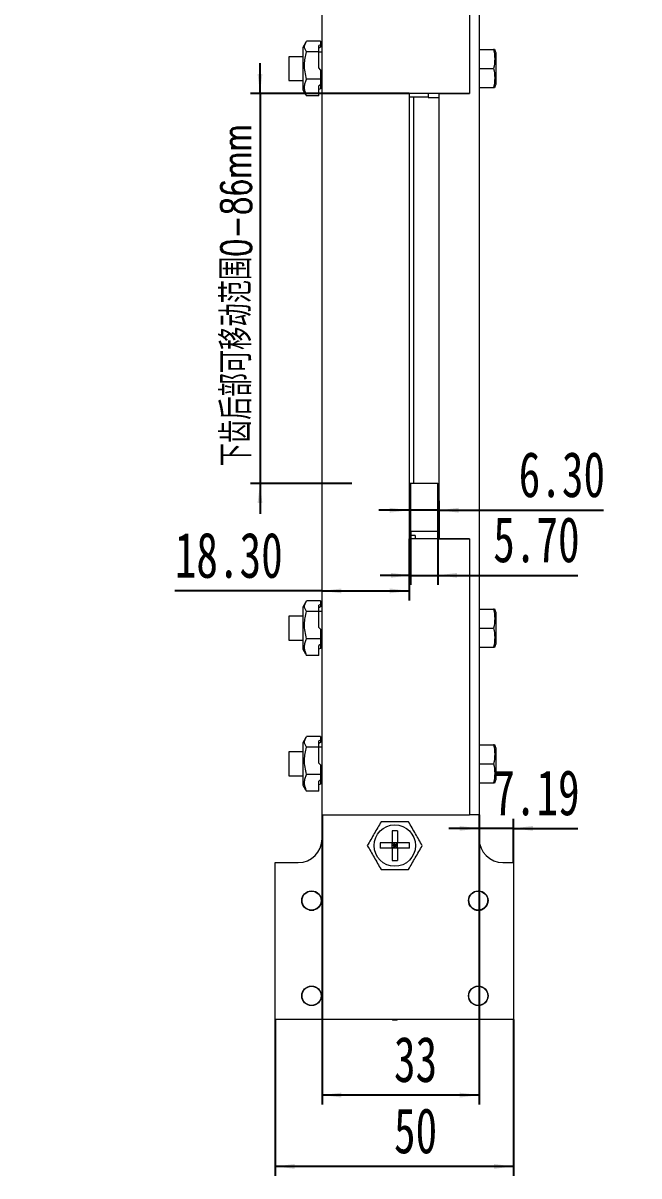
# Model space of a CAD drawing. Header units: millimetres. Extents: x 0 to 841, y 0 to 594.
# Drawn here: x 472 to 601.3, y 135.7 to 377.7 of the extents above; entities that cross this region are included whole.
import ezdxf

# ---------------------------------------------------------------- set-up
doc = ezdxf.new("R2010")
doc.units = ezdxf.units.MM
doc.layers.add('10', color=7, linetype='Continuous')
doc.styles.add('SLDTEXTSTYLE0', font='TXT', dxfattribs={"width": 0.7, "bigfont": 'bigfont'})
doc.styles.add('SLDTEXTSTYLE4', font='TXT', dxfattribs={"width": 0.7})
doc.dimstyles.new('SLDDIMSTYLE0', dxfattribs={"dimtxt": 10.15752, "dimasz": 4.08, "dimexe": 0, "dimexo": 0.0625, "dimgap": 2.53938, "dimtad": 2, "dimrnd": 1e-09, "dimzin": 12, "dimdsep": 46, "dimtxsty": 'SLDTEXTSTYLE4', "dimsah": 1, "dimcen": 0.09, "dimadec": 0, "dimazin": 3, "dimtfac": 1, "dimtofl": 0, "dimtmove": 0, "dimatfit": 3, "dimfxl": 1, "dimfrac": 2, "dimtolj": 1, "dimtzin": 12, "dimarcsym": 0})
doc.dimstyles.new('SLDDIMSTYLE10', dxfattribs={"dimtxt": 10.15752, "dimasz": 4.08, "dimexe": 0, "dimexo": 0.0625, "dimgap": 2.53938, "dimtad": 2, "dimrnd": 1e-09, "dimzin": 4, "dimdsep": 46, "dimtxsty": 'SLDTEXTSTYLE4', "dimsah": 1, "dimcen": 0.09, "dimadec": 0, "dimazin": 1, "dimtfac": 1, "dimtmove": 0, "dimatfit": 0, "dimfxl": 1, "dimfrac": 2, "dimtolj": 1, "dimtzin": 12, "dimarcsym": 0})
doc.dimstyles.new('SLDDIMSTYLE11', dxfattribs={"dimtxt": 6.77168, "dimasz": 4.08, "dimexe": 0, "dimexo": 0.0625, "dimgap": 1.69292, "dimtad": 2, "dimrnd": 1e-09, "dimzin": 12, "dimdsep": 46, "dimtxsty": 'SLDTEXTSTYLE4', "dimsah": 1, "dimcen": 0.09, "dimadec": 0, "dimazin": 3, "dimtfac": 1, "dimtmove": 0, "dimatfit": 0, "dimfxl": 1, "dimfrac": 2, "dimtolj": 1, "dimtzin": 12, "dimarcsym": 0})
doc.dimstyles.new('SLDDIMSTYLE3', dxfattribs={"dimtxt": 3.5, "dimasz": 4.08, "dimexe": 0, "dimexo": 0.0625, "dimgap": 0.875, "dimtad": 2, "dimdec": 4, "dimzin": 12, "dimdsep": 46, "dimtxsty": 'SLDTEXTSTYLE4', "dimsah": 1, "dimcen": 0.09, "dimazin": 3, "dimtfac": 1, "dimtofl": 0, "dimtmove": 0, "dimatfit": 3, "dimfxl": 1, "dimfrac": 2, "dimtolj": 1, "dimtzin": 12, "dimarcsym": 0})
doc.dimstyles.new('SLDDIMSTYLE4', dxfattribs={"dimtxt": 10.15752, "dimasz": 4.08, "dimexe": 0, "dimexo": 0.0625, "dimgap": 2.53938, "dimtad": 2, "dimrnd": 1e-09, "dimzin": 4, "dimdsep": 46, "dimtxsty": 'SLDTEXTSTYLE4', "dimsah": 1, "dimcen": 0.09, "dimadec": 0, "dimazin": 1, "dimtfac": 1, "dimtofl": 0, "dimtmove": 0, "dimatfit": 3, "dimfxl": 1, "dimfrac": 2, "dimtolj": 1, "dimtzin": 12, "dimarcsym": 0})
doc.dimstyles.new('SLDDIMSTYLE7', dxfattribs={"dimtxt": 10.15752, "dimasz": 4.08, "dimexe": 0, "dimexo": 0.0625, "dimgap": 2.53938, "dimtad": 2, "dimrnd": 1e-09, "dimzin": 12, "dimdsep": 46, "dimtxsty": 'SLDTEXTSTYLE4', "dimsah": 1, "dimcen": 0.09, "dimadec": 0, "dimazin": 3, "dimtfac": 1, "dimtmove": 0, "dimatfit": 0, "dimfxl": 1, "dimfrac": 2, "dimtolj": 1, "dimtzin": 12, "dimarcsym": 0})

# ---------------------------------------------------------------- blocks, each defined once
blk = doc.blocks.new('_D_4')
at = {"layer": '10'}
blk.add_line((382.76, 400.58), (382.56, 419.09), dxfattribs=at)
for start, end in [(90.6146, 106.2261), (5, 90.6146), (349.3885, 5)]:
    blk.add_arc((382.83, 393.9), 23.19, start, end, dxfattribs=at)
for points in [[(382.59, 417.09), (378.48, 417.2), (378.57, 416.18)], [(405.94, 395.92), (405.43, 391.84), (406.45, 391.84)]]:
    blk.add_solid(points, dxfattribs=at)
at = {"layer": '10', "insert": (385.91, 426.75), "char_height": 3.5, "attachment_point": 1, "rotation": 321.7471, "style": 'SLDTEXTSTYLE0'}
blk.add_mtext('\\M+18FE3齿\\M+189C2转\\M+1939E\\M+18A70\\M+1937880\\M+1818B-95\\M+1818B', dxfattribs=at)
blk = doc.blocks.new('_D_15')
at = {"layer": '10'}
for p, q in [((524.97, 168.47), (524.97, 135.65)), ((574.97, 168.47), (574.97, 135.65)), ((574.97, 137.65), (524.97, 137.65))]:
    blk.add_line(p, q, dxfattribs=at)
for points in [[(524.97, 137.65), (529.05, 137.15), (529.05, 138.16)], [(574.97, 137.65), (570.89, 138.16), (570.89, 137.15)]]:
    blk.add_solid(points, dxfattribs=at)
at = {"layer": '10', "insert": (549.89, 149.93), "char_height": 9.525, "attachment_point": 1, "style": 'SLDTEXTSTYLE4'}
blk.add_mtext('50', dxfattribs=at)
blk = doc.blocks.new('_D_16')
at = {"layer": '10'}
for p, q in [((534.78, 211.44), (534.78, 150.63)), ((567.78, 211.44), (567.78, 150.63)), ((567.78, 152.63), (534.78, 152.63))]:
    blk.add_line(p, q, dxfattribs=at)
for points in [[(534.78, 152.63), (538.86, 152.12), (538.86, 153.14)], [(567.78, 152.63), (563.7, 153.14), (563.7, 152.12)]]:
    blk.add_solid(points, dxfattribs=at)
at = {"layer": '10', "insert": (549.89, 164.91), "char_height": 9.525, "attachment_point": 1, "style": 'SLDTEXTSTYLE4'}
blk.add_mtext('33', dxfattribs=at)
blk = doc.blocks.new('_D_17')
at = {"layer": '10'}
for p, q in [((567.78, 211.44), (567.78, 206.63)), ((574.97, 201.44), (574.97, 210.63)), ((567.78, 208.63), (561.43, 208.63)), ((574.97, 208.63), (567.78, 208.63)), ((574.97, 208.63), (588.51, 208.63))]:
    blk.add_line(p, q, dxfattribs=at)
for points in [[(567.78, 208.63), (563.7, 209.14), (563.7, 208.12)], [(574.97, 208.63), (579.05, 208.12), (579.05, 209.14)]]:
    blk.add_solid(points, dxfattribs=at)
at = {"layer": '10', "insert": (570.73, 220.91), "char_height": 9.525, "attachment_point": 1, "style": 'SLDTEXTSTYLE4'}
blk.add_mtext('7.19', dxfattribs=at)
blk = doc.blocks.new('_D_18')
at = {"layer": '10'}
for p, q in [((559.38, 269.42), (559.38, 277.43)), ((553.08, 275.43), (546.73, 275.43)), ((559.38, 275.43), (553.08, 275.43)), ((559.38, 275.43), (593.86, 275.43))]:
    blk.add_line(p, q, dxfattribs=at)
for points in [[(553.08, 275.43), (549, 275.94), (549, 274.92)], [(559.38, 275.43), (563.46, 274.92), (563.46, 275.94)]]:
    blk.add_solid(points, dxfattribs=at)
at = {"layer": '10', "insert": (576.08, 287.71), "char_height": 9.525, "attachment_point": 1, "style": 'SLDTEXTSTYLE4'}
blk.add_mtext('6.30', dxfattribs=at)
blk = doc.blocks.new('_D_19')
at = {"layer": '10'}
for p, q in [((553.08, 269.42), (553.08, 256.49)), ((534.78, 258.49), (503.86, 258.49)), ((534.78, 258.49), (553.08, 258.49))]:
    blk.add_line(p, q, dxfattribs=at)
for points in [[(534.78, 258.49), (538.86, 257.98), (538.86, 259)], [(553.08, 258.49), (549, 259), (549, 257.98)]]:
    blk.add_solid(points, dxfattribs=at)
at = {"layer": '10', "insert": (503.86, 270.77), "char_height": 9.525, "attachment_point": 1, "style": 'SLDTEXTSTYLE4'}
blk.add_mtext('18.30', dxfattribs=at)
blk = doc.blocks.new('_D_20')
at = {"layer": '10'}
for p, q in [((553.37, 271.03), (553.37, 259.76)), ((559.07, 271.03), (559.07, 259.76)), ((553.37, 261.76), (547.02, 261.76)), ((553.37, 261.76), (559.07, 261.76)), ((559.07, 261.76), (588.51, 261.76))]:
    blk.add_line(p, q, dxfattribs=at)
for points in [[(553.37, 261.76), (549.29, 262.27), (549.29, 261.26)], [(559.07, 261.76), (563.15, 261.26), (563.15, 262.27)]]:
    blk.add_solid(points, dxfattribs=at)
at = {"layer": '10', "insert": (570.73, 274.04), "char_height": 9.525, "attachment_point": 1, "style": 'SLDTEXTSTYLE4'}
blk.add_mtext('5.70', dxfattribs=at)
blk = doc.blocks.new('_D_21')
at = {"layer": '10'}
for p, q in [((521.76, 362.96), (521.76, 369.31)), ((553.08, 362.96), (519.76, 362.96)), ((521.76, 362.96), (521.76, 281.03)), ((541.07, 281.03), (519.76, 281.03)), ((521.76, 281.03), (521.76, 274.68))]:
    blk.add_line(p, q, dxfattribs=at)
for points in [[(521.76, 362.96), (522.27, 367.04), (521.25, 367.04)], [(521.76, 281.03), (521.25, 276.95), (522.27, 276.95)]]:
    blk.add_solid(points, dxfattribs=at)
at = {"layer": '10', "insert": (513.57, 284.64), "char_height": 6.35, "attachment_point": 1, "rotation": 90, "style": 'SLDTEXTSTYLE0'}
blk.add_mtext('\\M+189BA齿\\M+18D40\\M+19594\\M+189C2\\M+188DA动\\M+1E497围0-86mm', dxfattribs=at)

msp = doc.modelspace()

# ---------------------------------------------------------------- linework, layer by layer
at = {"color": 7, "linetype": 'Continuous', "lineweight": 15}
for p, q in [((534.78175, 211.44417), (534.78175, 400.55087)), ((565.78175, 400.55087), (565.78175, 362.96026)), ((567.78175, 400.55087), (567.78175, 211.44417)), ((531.34342, 373.57451), (530.78175, 372.60167)), ((534.48175, 373.88607), (531.55164, 373.88607)), ((534.48175, 373.11997), (534.08175, 372.97708)), ((534.08175, 371.67454), (534.08175, 372.97708)), ((534.48175, 373.88607), (534.48175, 373.11997)), ((534.48175, 373.11997), (534.48175, 372.66917)), ((530.78175, 370.66166), (527.78175, 370.66166)), ((527.78175, 370.66166), (527.78175, 365.66167)), ((530.78175, 372.60167), (530.78175, 366.46093)), ((534.08175, 371.67454), (531.55164, 371.67454)), ((534.48175, 372.66917), (534.08175, 372.44219)), ((534.08175, 368.30299), (534.08175, 371.67454)), ((534.78175, 371.64167), (534.08175, 371.64167)), ((567.78175, 372.16166), (570.81994, 372.16166)), ((571.28175, 371.51166), (571.04517, 372.16166)), ((571.28175, 371.51166), (571.28175, 364.81167)), ((534.48175, 367.93312), (534.08175, 368.30299)), ((567.78175, 368.16166), (570.81994, 368.16166)), ((527.78175, 365.66167), (530.78175, 365.66167)), ((530.78175, 366.46093), (530.78175, 363.72166)), ((534.48175, 365.95013), (531.55164, 365.95013)), ((534.48175, 367.93312), (534.48175, 365.95013)), ((534.48175, 365.95013), (534.48175, 364.73323)), ((530.78175, 363.72166), (531.34342, 362.74882)), ((534.48175, 364.73323), (534.08175, 364.50625)), ((534.08175, 362.43726), (534.08175, 364.50625)), ((534.48175, 363.88269), (534.08175, 363.7398)), ((534.39086, 364.68166), (534.78175, 364.68166)), ((534.48175, 364.68166), (534.48175, 363.88269)), ((567.78175, 364.16166), (570.81994, 364.16166)), ((571.04517, 364.16166), (571.28175, 364.81167)), ((534.08175, 362.43726), (531.55164, 362.43726)), ((565.78175, 362.96026), (553.08175, 362.96026)), ((553.08175, 362.96026), (553.08175, 269.4156)), ((557.0654, 362.15769), (553.08175, 362.15769)), ((554.0654, 281.03245), (554.0654, 362.15769)), ((557.0654, 362.96026), (557.0654, 362.15769)), ((557.0654, 362.07082), (557.0654, 362.15769)), ((557.0654, 362.07082), (559.38175, 362.07082)), ((559.38175, 269.4156), (559.38175, 362.96026)), ((559.38175, 362.96026), (565.78175, 362.96026)), ((553.36967, 281.03245), (553.08175, 281.03245)), ((553.36967, 281.03245), (553.36967, 271.03246)), ((559.0654, 281.03245), (553.36967, 281.03245)), ((559.0654, 271.03246), (559.0654, 281.03245)), ((559.0654, 281.03245), (559.38175, 281.03245)), ((553.36967, 271.03246), (553.08175, 271.03246)), ((554.37097, 270.12028), (553.08175, 270.12028)), ((559.38175, 269.41663), (553.08175, 269.41663)), ((565.78175, 269.4156), (553.08175, 269.4156)), ((553.36967, 271.03246), (559.0654, 271.03246)), ((554.37097, 270.12028), (554.37097, 269.41663)), ((559.38175, 269.4156), (565.78175, 269.4156)), ((565.78175, 269.4156), (565.78175, 211.44417)), ((531.34342, 256.08457), (530.78175, 255.11172)), ((530.78175, 255.11172), (530.78175, 248.97099)), ((534.48175, 256.39613), (531.55164, 256.39613)), ((534.08175, 254.1846), (531.55164, 254.1846)), ((534.48175, 255.63003), (534.08175, 255.48714)), ((534.08175, 254.1846), (534.08175, 255.48714)), ((534.48175, 255.17924), (534.08175, 254.95226)), ((534.08175, 250.81306), (534.08175, 254.1846)), ((534.48175, 256.39613), (534.48175, 255.63003)), ((534.48175, 255.63003), (534.48175, 255.17924)), ((567.78175, 254.67172), (570.81994, 254.67172)), ((571.28175, 254.02172), (571.04517, 254.67172)), ((530.78175, 253.17172), (527.78175, 253.17172)), ((527.78175, 253.17172), (527.78175, 248.17172)), ((534.78175, 254.15172), (534.08175, 254.15172)), ((571.28175, 254.02172), (571.28175, 247.32172)), ((534.48175, 250.44318), (534.08175, 250.81306)), ((534.48175, 250.44318), (534.48175, 248.46019)), ((567.78175, 250.67172), (570.81994, 250.67172)), ((527.78175, 248.17172), (530.78175, 248.17172)), ((530.78175, 248.97099), (530.78175, 246.23172)), ((534.48175, 248.46019), (531.55164, 248.46019)), ((534.48175, 247.24329), (534.08175, 247.01632)), ((534.08175, 244.94732), (534.08175, 247.01632)), ((534.39086, 247.19172), (534.78175, 247.19172)), ((534.48175, 248.46019), (534.48175, 247.24329)), ((534.48175, 247.19172), (534.48175, 246.39275)), ((571.04517, 246.67172), (571.28175, 247.32172)), ((530.78175, 246.23172), (531.34342, 245.25887)), ((534.08175, 244.94732), (531.55164, 244.94732)), ((534.48175, 246.39275), (534.08175, 246.24986)), ((567.78175, 246.67172), (570.81994, 246.67172)), ((531.34342, 227.58255), (530.78175, 226.6097)), ((534.48175, 227.8941), (531.55164, 227.8941)), ((534.48175, 227.8941), (534.48175, 227.12801)), ((530.78175, 226.6097), (530.78175, 220.46896)), ((534.08175, 225.68257), (531.55164, 225.68257)), ((534.48175, 227.12801), (534.08175, 226.98512)), ((534.08175, 225.68257), (534.08175, 226.98512)), ((534.48175, 226.67721), (534.08175, 226.45023)), ((534.08175, 222.31103), (534.08175, 225.68257)), ((534.78175, 225.6497), (534.08175, 225.6497)), ((534.48175, 227.12801), (534.48175, 226.67721)), ((567.78175, 226.1697), (570.81994, 226.1697)), ((571.28175, 225.5197), (571.04517, 226.1697)), ((571.28175, 225.5197), (571.28175, 218.8197)), ((530.78175, 224.6697), (527.78175, 224.6697)), ((527.78175, 224.6697), (527.78175, 219.6697)), ((530.78175, 220.46896), (530.78175, 217.7297)), ((534.48175, 221.94116), (534.08175, 222.31103)), ((534.48175, 221.94116), (534.48175, 219.95816)), ((567.78175, 222.1697), (570.81994, 222.1697)), ((527.78175, 219.6697), (530.78175, 219.6697)), ((534.48175, 219.95816), (531.55164, 219.95816)), ((534.48175, 218.74127), (534.08175, 218.51429)), ((534.08175, 216.44529), (534.08175, 218.51429)), ((534.48175, 217.89073), (534.08175, 217.74783)), ((534.39086, 218.6897), (534.78175, 218.6897)), ((534.48175, 219.95816), (534.48175, 218.74127)), ((534.48175, 218.6897), (534.48175, 217.89073)), ((567.78175, 218.1697), (570.81994, 218.1697)), ((571.04517, 218.1697), (571.28175, 218.8197)), ((530.78175, 217.7297), (531.34342, 216.75685)), ((534.08175, 216.44529), (531.55164, 216.44529)), ((534.78175, 211.44417), (565.78175, 211.44417)), ((534.78175, 206.44417), (534.78175, 211.44417)), ((567.78175, 211.44417), (565.78175, 211.44417)), ((567.78175, 211.44417), (567.78175, 206.44417)), ((549.4934, 208.11494), (549.4934, 205.58694)), ((550.6374, 208.11494), (549.4934, 208.11494)), ((550.6374, 208.11494), (550.6374, 205.58694)), ((549.4934, 205.58694), (546.9654, 205.58694)), ((546.9654, 205.58694), (546.9654, 204.44294)), ((549.4934, 204.44294), (546.9654, 204.44294)), ((549.4934, 204.44294), (549.4934, 205.58694)), ((550.6374, 205.58694), (549.4934, 205.58694)), ((549.4934, 205.58694), (550.0654, 205.01494)), ((550.0654, 205.01494), (549.4934, 205.01494)), ((550.0654, 205.01494), (549.4934, 204.44294)), ((549.4934, 204.44294), (549.4934, 201.91494)), ((550.6374, 204.44294), (549.4934, 204.44294)), ((550.0654, 205.01494), (550.0654, 205.58694)), ((550.0654, 205.01494), (550.6374, 205.58694)), ((550.6374, 204.44294), (550.0654, 205.01494)), ((550.6374, 205.01494), (550.0654, 205.01494)), ((550.0654, 204.44294), (550.0654, 205.01494)), ((553.1654, 205.58694), (550.6374, 205.58694)), ((550.6374, 204.44294), (550.6374, 205.58694)), ((550.6374, 204.44294), (550.6374, 201.91494)), ((553.1654, 204.44294), (550.6374, 204.44294)), ((553.1654, 204.44294), (553.1654, 205.58694)), ((524.96926, 168.46831), (524.96926, 201.44417)), ((524.96926, 201.44417), (529.78175, 201.44417)), ((549.4934, 201.91494), (550.6374, 201.91494)), ((572.78175, 201.44417), (574.96925, 201.44417)), ((574.96925, 201.44417), (574.96925, 168.46831)), ((532.13545, 191.46831), (533.03545, 191.46831)), ((565.53545, 193.46831), (565.55891, 193.46831)), ((567.13545, 191.46831), (568.03545, 191.46831)), ((569.61198, 193.46831), (569.63545, 193.46831)), ((574.96925, 168.46831), (524.96926, 168.46831)), ((549.5654, 168.46831), (549.5654, 168.36831)), ((550.5654, 168.36831), (549.5654, 168.36831)), ((550.5654, 168.36831), (550.5654, 168.46831))]:
    msp.add_line(p, q, dxfattribs=at)
for centre, radius in [((550.0654, 205.01494), 4.35), ((532.58545, 193.46831), 2.05), ((532.58545, 193.46831), 2), ((567.58545, 193.46831), 2.05), ((567.58545, 193.46831), 2), ((532.58545, 173.46831), 2.05), ((532.58545, 173.46831), 2), ((567.58545, 173.46831), 2.05), ((567.58545, 173.46831), 2)]:
    msp.add_circle(centre, radius, dxfattribs=at)
for centre, radius, start, end in [((529.78175, 206.44417), 5, 270, 0), ((572.78175, 206.44417), 5, 180, 270), ((567.58545, 193.46831), 2.02653, 180, 260.7183414), ((567.58545, 193.46831), 2.02653, 279.2816586, 0)]:
    msp.add_arc(centre, radius, start, end, dxfattribs=at)
for points, knots in [([(531.55164, 371.67454), (531.48255, 371.77187), (531.28582, 372.049), (531.09234, 372.5228), (531.09391, 373.1742), (531.38259, 373.62315), (531.55164, 373.88607)], [0, 0, 0, 0, 0.134876679, 0.384014357, 0.639257838, 1, 1, 1, 1]), ([(531.55164, 365.95013), (531.42266, 366.44696), (531.1619, 367.45138), (531.06649, 368.93959), (531.20651, 370.36225), (531.4359, 371.23445), (531.55164, 371.67454)], [0, 0, 0, 0, 0.2645983878, 0.5349349384, 0.7653367114, 1, 1, 1, 1]), ([(570.81994, 372.16166), (570.93122, 371.50688), (571.15776, 370.17388), (570.93386, 368.84022), (570.81994, 368.16166)], [0, 0, 0, 0, 0.491212705, 1, 1, 1, 1]), ([(571.02259, 372.16166), (571.00865, 372.16166), (570.98979, 372.16166), (570.85502, 372.16166), (570.81994, 372.16166)], [0, 0, 0, 0, 0.739742849, 1, 1, 1, 1]), ([(570.81994, 368.16166), (570.93122, 367.50688), (571.15776, 366.17388), (570.93386, 364.84021), (570.81994, 364.16166)], [0, 0, 0, 0, 0.491212605, 1, 1, 1, 1]), ([(531.55164, 362.43726), (531.42266, 362.74214), (531.1619, 363.35852), (531.06649, 364.27179), (531.20651, 365.14482), (531.4359, 365.68006), (531.55164, 365.95013)], [0, 0, 0, 0, 0.2645988669, 0.5349352325, 0.7653365462, 1, 1, 1, 1]), ([(570.81994, 364.16166), (570.85495, 364.16166), (570.9895, 364.16166), (571.01087, 364.16166), (571.02668, 364.16166)], [0, 0, 0, 0, 0.260244685, 1, 1, 1, 1]), ([(531.34708, 362.7483), (531.34943, 362.74226), (531.39072, 362.63646), (531.47355, 362.53393), (531.55164, 362.43726)], [0, 0, 0, 0, 0.0571245955, 1, 1, 1, 1]), ([(531.55164, 254.1846), (531.48255, 254.28193), (531.28582, 254.55905), (531.09234, 255.03287), (531.09391, 255.68426), (531.38259, 256.13321), (531.55164, 256.39613)], [0, 0, 0, 0, 0.1348769088, 0.3840148468, 0.6392582243, 1, 1, 1, 1]), ([(531.55164, 248.46019), (531.42266, 248.95702), (531.1619, 249.96144), (531.06649, 251.44965), (531.20651, 252.87231), (531.4359, 253.7445), (531.55164, 254.1846)], [0, 0, 0, 0, 0.264598992, 0.534935257, 0.765336724, 1, 1, 1, 1]), ([(570.81994, 254.67172), (570.93122, 254.01694), (571.15776, 252.68394), (570.93386, 251.35028), (570.81994, 250.67172)], [0, 0, 0, 0, 0.491212605, 1, 1, 1, 1]), ([(571.02259, 254.67172), (571.00865, 254.67172), (570.98979, 254.67172), (570.85502, 254.67172), (570.81994, 254.67172)], [0, 0, 0, 0, 0.739743246, 1, 1, 1, 1]), ([(570.81994, 250.67172), (570.93122, 250.01694), (571.15776, 248.68394), (570.93386, 247.35028), (570.81994, 246.67172)], [0, 0, 0, 0, 0.491212259, 1, 1, 1, 1]), ([(531.55164, 244.94732), (531.42266, 245.2522), (531.1619, 245.86858), (531.06649, 246.78185), (531.20651, 247.65489), (531.4359, 248.19012), (531.55164, 248.46019)], [0, 0, 0, 0, 0.264598918, 0.534935268, 0.765336567, 1, 1, 1, 1]), ([(531.34708, 245.25836), (531.34943, 245.25232), (531.39072, 245.14653), (531.47355, 245.04399), (531.55164, 244.94732)], [0, 0, 0, 0, 0.0571256097, 1, 1, 1, 1]), ([(570.81994, 246.67172), (570.85495, 246.67172), (570.9895, 246.67172), (571.01087, 246.67172), (571.02668, 246.67172)], [0, 0, 0, 0, 0.260244392, 1, 1, 1, 1]), ([(531.55164, 225.68257), (531.48255, 225.7799), (531.28582, 226.05703), (531.09234, 226.53084), (531.09391, 227.18223), (531.38259, 227.63118), (531.55164, 227.8941)], [0, 0, 0, 0, 0.134876659, 0.384014783, 0.63925813, 1, 1, 1, 1]), ([(531.55164, 219.95816), (531.42266, 220.45499), (531.1619, 221.45942), (531.06649, 222.94763), (531.20651, 224.37029), (531.4359, 225.24248), (531.55164, 225.68257)], [0, 0, 0, 0, 0.264598991, 0.534935571, 0.765336724, 1, 1, 1, 1]), ([(570.81994, 226.1697), (570.93122, 225.51491), (571.15776, 224.18192), (570.93386, 222.84825), (570.81994, 222.1697)], [0, 0, 0, 0, 0.491212253, 1, 1, 1, 1]), ([(571.02259, 226.1697), (571.00865, 226.1697), (570.98979, 226.1697), (570.85502, 226.1697), (570.81994, 226.1697)], [0, 0, 0, 0, 0.739743246, 1, 1, 1, 1]), ([(570.81994, 222.1697), (570.93122, 221.51492), (571.15776, 220.18192), (570.93386, 218.84825), (570.81994, 218.1697)], [0, 0, 0, 0, 0.491212605, 1, 1, 1, 1]), ([(531.55164, 216.44529), (531.42266, 216.75018), (531.1619, 217.36656), (531.06649, 218.27982), (531.20651, 219.15286), (531.4359, 219.6881), (531.55164, 219.95816)], [0, 0, 0, 0, 0.264598586, 0.534935177, 0.76533696, 1, 1, 1, 1]), ([(570.81994, 218.1697), (570.85495, 218.1697), (570.9895, 218.1697), (571.01087, 218.1697), (571.02668, 218.1697)], [0, 0, 0, 0, 0.260244392, 1, 1, 1, 1]), ([(531.34708, 216.75634), (531.34943, 216.7503), (531.39072, 216.6445), (531.47355, 216.54197), (531.55164, 216.44529)], [0, 0, 0, 0, 0.057124652, 1, 1, 1, 1]), ([(547.17865, 210.01495), (546.7061, 209.19646), (545.74409, 207.53021), (544.7816, 205.86313), (544.2919, 205.01494)], [0, 0, 0, 0, 0.49121333, 1, 1, 1, 1]), ([(552.95215, 210.01495), (552.92973, 210.01495), (552.10075, 210.01495), (550.42085, 210.01495), (548.50171, 210.01495), (547.42551, 210.01495), (547.17865, 210.01495)], [0, 0, 0, 0, 0.011777394, 0.435498075, 0.870514279, 1, 1, 1, 1]), ([(555.8389, 205.01494), (555.36635, 205.83342), (554.40434, 207.49967), (553.44185, 209.16675), (552.95215, 210.01495)], [0, 0, 0, 0, 0.491212243, 1, 1, 1, 1]), ([(544.2919, 205.01494), (544.76445, 204.19646), (545.72645, 202.53022), (546.68894, 200.86313), (547.17865, 200.01494)], [0, 0, 0, 0, 0.491212243, 1, 1, 1, 1]), ([(552.95215, 200.01494), (553.4247, 200.83342), (554.38671, 202.49967), (555.3492, 204.16675), (555.8389, 205.01494)], [0, 0, 0, 0, 0.491212223, 1, 1, 1, 1]), ([(547.17865, 200.01494), (547.42551, 200.01494), (548.47952, 200.01494), (550.39765, 200.01494), (552.07857, 200.01494), (552.92973, 200.01494), (552.95215, 200.01494)], [0, 0, 0, 0, 0.129484997, 0.552847616, 0.988222671, 1, 1, 1, 1])]:
    msp.add_open_spline(points, degree=3, knots=knots, dxfattribs=at)

# ---------------------------------------------------------------- dimensions: what is measured, and where the dimension line sits
at = {"layer": '10'}
dim = msp.add_linear_dim(base=(521.75713, 281.03245), p1=(553.08175, 362.96026), p2=(541.0654, 281.03245), angle=90, text='下齿后部可移动范围0-86mm', dimstyle='SLDDIMSTYLE11', dxfattribs=at)
dim.commit()
dim.dimension.update_dxf_attribs({"geometry": '_D_21', "text_midpoint": (521.75713, 321.01914), "dimtype": 160})
dim = msp.add_angular_dim_2l(base=(398.41013, 411.08006), line1=((384.79086, 211.47678), (382.76232, 400.58248)), line2=((409.8313, 396.25957), (337.0317, 389.89043)), text='上齿可转到角度80°-95°', dimstyle='SLDDIMSTYLE3', dxfattribs=at)
dim.commit()
dim.dimension.update_dxf_attribs({"geometry": '_D_4', "text_midpoint": (397.19275, 412.10966), "dimtype": 162})
for base, p1, p2, dimstyle, picture, middle in [((553.08175, 275.43132), (559.38175, 269.4156), (553.08175, 269.4156), 'SLDDIMSTYLE10', '_D_18', (584.96925, 275.43132)), ((559.0654, 261.76412), (553.36967, 271.03245), (559.0654, 271.03245), 'SLDDIMSTYLE10', '_D_20', (579.61607, 261.76412)), ((553.08175, 258.4898), (534.78175, 211.44417), (553.08175, 269.4156), 'SLDDIMSTYLE4', '_D_19', (514.96925, 258.4898)), ((567.78175, 208.6307), (574.96925, 201.44417), (567.78175, 211.44417), 'SLDDIMSTYLE7', '_D_17', (579.61607, 208.6307)), ((534.78175, 152.63049), (567.78175, 211.44417), (534.78175, 211.44417), 'SLDDIMSTYLE0', '_D_16', (554.33485, 152.63049)), ((524.96925, 137.65326), (574.96925, 168.46831), (524.96925, 168.46831), 'SLDDIMSTYLE0', '_D_15', (554.33485, 137.65326))]:
    dim = msp.add_linear_dim(base=base, p1=p1, p2=p2, dimstyle=dimstyle, dxfattribs=at)
    dim.commit()
    dim.dimension.update_dxf_attribs({"geometry": picture, "text_midpoint": middle, "dimtype": 160})

doc.saveas('drawing.dxf')
